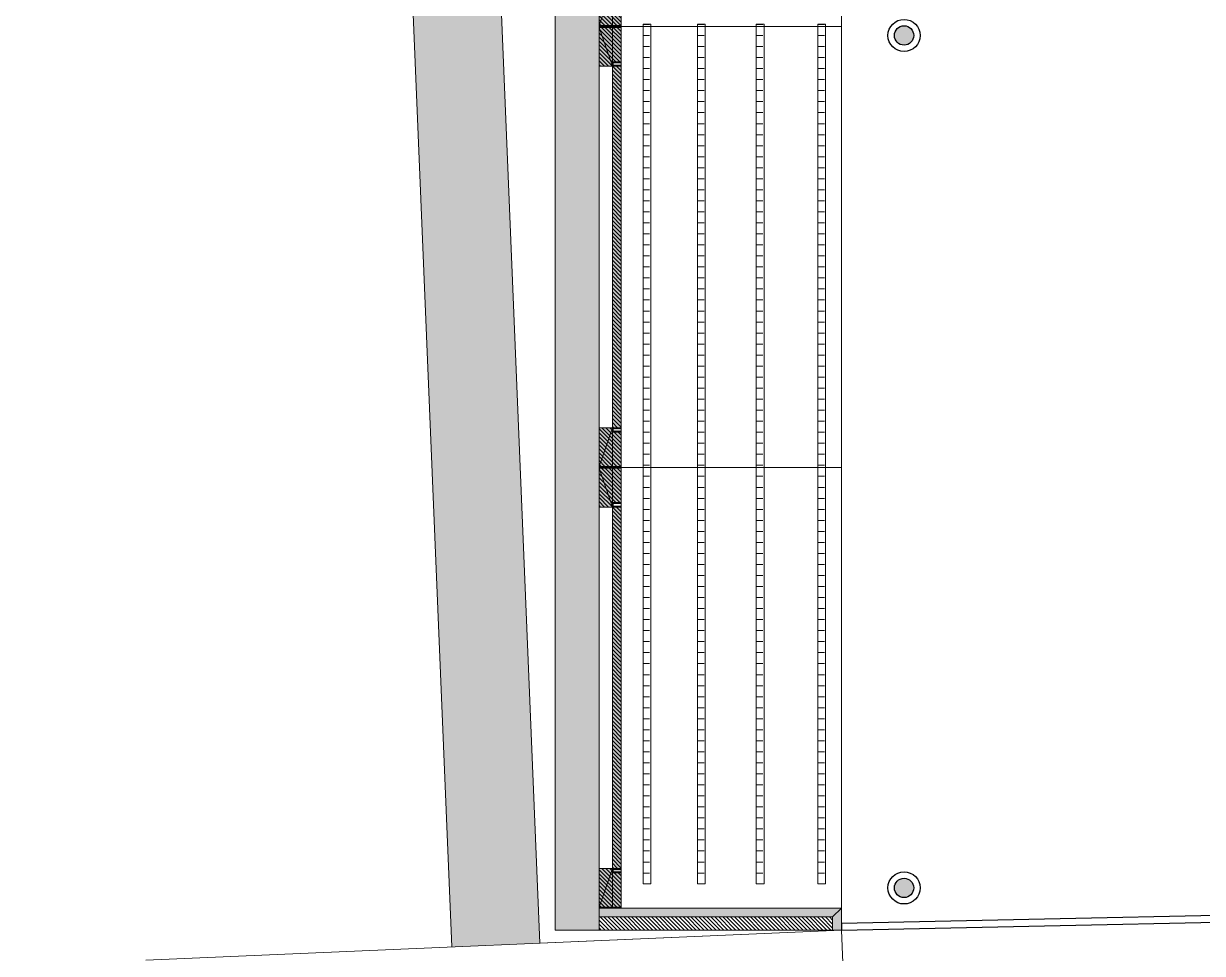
# Model space of a CAD drawing. Header units: millimetres. Extents: x 346472 to 732256, y -34068 to -15883.
# Drawn here: x 659444 to 662119, y -28269 to -26159 of the extents above; entities that cross this region are included whole.
import ezdxf

# ---------------------------------------------------------------- set-up
doc = ezdxf.new("R2010")
doc.units = ezdxf.units.MM
doc.header["$LTSCALE"] = 7
doc.linetypes.add('TRATTEGGIATA2', pattern=[9.525, 6.35, -3.175])
doc.layers.get('0').update_dxf_attribs({"lineweight": 0})
for name, color, linetype in [('1建筑平面', 7, 'Continuous'), ('mdf panels', 7, 'Continuous'), ('WALL', 7, 'Continuous'), ('walls', 7, 'Continuous'), ('消防', 5, 'Continuous')]:
    doc.layers.add(name, color=color, linetype=linetype)
for name, color, linetype, lineweight in [('black lacquared metal', 1, 'Continuous', 9), ('EA7 furniture', 7, 'Continuous', 5), ('LIGHTING LAY OUT', 1, 'Continuous', 18), ('materials', 1, 'Continuous', 40)]:
    doc.layers.add(name, color=color, linetype=linetype, lineweight=lineweight)
pattern_1 = [(135, (675484.857, -117026.602), (-4.49012806, -4.49012806), [])]
pattern_2 = [(135, (675484.857, -116026.602), (-4.49012806, -4.49012806), [])]
pattern_3 = [(135, (675484.857, -115026.602), (-4.49012806, -4.49012806), [])]
pattern_4 = [(360, (653221.422, 165313.515), (1e-14, 25), [120, -15, 30, -15])]
pattern_5 = [(360, (652824.66, 165313.515), (1e-14, 25), [120, -15, 30, -15])]
pattern_6 = [(360, (653081.85, 165313.515), (1e-14, 25), [120, -15, 30, -15])]
pattern_7 = [(360, (652948.432, 165313.515), (1e-14, 25), [120, -15, 30, -15])]

msp = doc.modelspace()

# ---------------------------------------------------------------- hatches: boundary and pattern name
at = {"lineweight": 5, "ltscale": 100}
h = msp.add_hatch(color=0, dxfattribs=at)
h.dxf.hatch_style = 1
h.paths.add_polyline_path([(660750.1, -25256.1), (660750.1, -25168.1), (660780.1, -25256.1)], flags=17)
h.paths.add_polyline_path([(660750.1, -25168.1), (660780.1, -25168.1), (660780.1, -25256.1)])
h.paths.add_polyline_path([(660780.1, -25246.1), (660780.1, -25168.1), (660800.1, -25168.1), (660800.1, -25246.1)])
h.paths.add_polyline_path([(660780.1, -26164.1), (660780.1, -25256.1), (660800.1, -25256.1), (660800.1, -26164.1)])
h.paths.add_polyline_path([(660750.1, -26164.1), (660750.1, -26076.1), (660780.1, -26076.1)], flags=17)
h.paths.add_polyline_path([(660750.1, -26164.1), (660780.1, -26076.1), (660780.1, -26164.1)])
h = msp.add_hatch(color=8, dxfattribs=at)
h.dxf.hatch_style = 1
h.paths.add_polyline_path([(660750.1, -25256.1), (660750.1, -25168.1), (660780.1, -25256.1)], flags=17)
h.paths.add_polyline_path([(660750.1, -25168.1), (660780.1, -25168.1), (660780.1, -25256.1)])
h.paths.add_polyline_path([(660780.1, -25246.1), (660780.1, -25168.1), (660800.1, -25168.1), (660800.1, -25246.1)])
h.paths.add_polyline_path([(660780.1, -26164.1), (660780.1, -25256.1), (660800.1, -25256.1), (660800.1, -26164.1)])
h.paths.add_polyline_path([(660750.1, -26164.1), (660750.1, -26076.1), (660780.1, -26076.1)], flags=17)
h.paths.add_polyline_path([(660750.1, -26164.1), (660780.1, -26076.1), (660780.1, -26164.1)])
h = msp.add_hatch(color=0, dxfattribs=at)
h.dxf.hatch_style = 1
h.paths.add_polyline_path([(660750.1, -26256.1), (660750.1, -26168.1), (660780.1, -26256.1)], flags=17)
h.paths.add_polyline_path([(660750.1, -26168.1), (660780.1, -26168.1), (660780.1, -26256.1)])
h.paths.add_polyline_path([(660780.1, -26246.1), (660780.1, -26168.1), (660800.1, -26168.1), (660800.1, -26246.1)])
h.paths.add_polyline_path([(660780.1, -27164.1), (660780.1, -26256.1), (660800.1, -26256.1), (660800.1, -27164.1)])
h.paths.add_polyline_path([(660750.1, -27164.1), (660750.1, -27076.1), (660780.1, -27076.1)], flags=17)
h.paths.add_polyline_path([(660750.1, -27164.1), (660780.1, -27076.1), (660780.1, -27164.1)])
h = msp.add_hatch(color=8, dxfattribs=at)
h.dxf.hatch_style = 1
h.paths.add_polyline_path([(660750.1, -26256.1), (660750.1, -26168.1), (660780.1, -26256.1)], flags=17)
h.paths.add_polyline_path([(660750.1, -26168.1), (660780.1, -26168.1), (660780.1, -26256.1)])
h.paths.add_polyline_path([(660780.1, -26246.1), (660780.1, -26168.1), (660800.1, -26168.1), (660800.1, -26246.1)])
h.paths.add_polyline_path([(660780.1, -27164.1), (660780.1, -26256.1), (660800.1, -26256.1), (660800.1, -27164.1)])
h.paths.add_polyline_path([(660750.1, -27164.1), (660750.1, -27076.1), (660780.1, -27076.1)], flags=17)
h.paths.add_polyline_path([(660750.1, -27164.1), (660780.1, -27076.1), (660780.1, -27164.1)])
h = msp.add_hatch(color=0, dxfattribs=at)
h.dxf.hatch_style = 1
h.paths.add_polyline_path([(660750.1, -27256.1), (660750.1, -27168.1), (660780.1, -27256.1)], flags=17)
h.paths.add_polyline_path([(660750.1, -27168.1), (660780.1, -27168.1), (660780.1, -27256.1)])
h.paths.add_polyline_path([(660780.1, -27246.1), (660780.1, -27168.1), (660800.1, -27168.1), (660800.1, -27246.1)])
h.paths.add_polyline_path([(660780.1, -28164.1), (660780.1, -27256.1), (660800.1, -27256.1), (660800.1, -28164.1)])
h.paths.add_polyline_path([(660750.1, -28164.1), (660750.1, -28076.1), (660780.1, -28076.1)], flags=17)
h.paths.add_polyline_path([(660750.1, -28164.1), (660780.1, -28076.1), (660780.1, -28164.1)])
h = msp.add_hatch(color=8, dxfattribs=at)
h.dxf.hatch_style = 1
h.paths.add_polyline_path([(660750.1, -27256.1), (660750.1, -27168.1), (660780.1, -27256.1)], flags=17)
h.paths.add_polyline_path([(660750.1, -27168.1), (660780.1, -27168.1), (660780.1, -27256.1)])
h.paths.add_polyline_path([(660780.1, -27246.1), (660780.1, -27168.1), (660800.1, -27168.1), (660800.1, -27246.1)])
h.paths.add_polyline_path([(660780.1, -28164.1), (660780.1, -27256.1), (660800.1, -27256.1), (660800.1, -28164.1)])
h.paths.add_polyline_path([(660750.1, -28164.1), (660750.1, -28076.1), (660780.1, -28076.1)], flags=17)
h.paths.add_polyline_path([(660750.1, -28164.1), (660780.1, -28076.1), (660780.1, -28164.1)])
at = {"layer": 'LIGHTING LAY OUT'}
h = msp.add_hatch(dxfattribs=at)
h.set_pattern_fill('ACAD_ISO08W100', color=1, scale=5)
h.set_pattern_definition(pattern_5)
h.paths.add_polyline_path([(660849.7, -26160.6), (660849.7, -28111.2), (660867.2, -28111.2), (660867.2, -26160.6)])
h = msp.add_hatch(dxfattribs=at)
h.set_pattern_fill('ACAD_ISO08W100', color=8, scale=5)
h.set_pattern_definition(pattern_5)
h.paths.add_polyline_path([(660849.7, -26160.6), (660849.7, -28111.2), (660867.2, -28111.2), (660867.2, -26160.6)])
h = msp.add_hatch(dxfattribs=at)
h.set_pattern_fill('ACAD_ISO08W100', color=1, scale=5)
h.set_pattern_definition(pattern_7)
h.paths.add_polyline_path([(660973.5, -26160.6), (660973.5, -28111.2), (660991, -28111.2), (660991, -26160.6)])
h = msp.add_hatch(dxfattribs=at)
h.set_pattern_fill('ACAD_ISO08W100', color=8, scale=5)
h.set_pattern_definition(pattern_7)
h.paths.add_polyline_path([(660973.5, -26160.6), (660973.5, -28111.2), (660991, -28111.2), (660991, -26160.6)])
h = msp.add_hatch(dxfattribs=at)
h.set_pattern_fill('ACAD_ISO08W100', color=1, scale=5)
h.set_pattern_definition(pattern_6)
h.paths.add_polyline_path([(661106.9, -26160.6), (661106.9, -28111.2), (661124.4, -28111.2), (661124.4, -26160.6)])
h = msp.add_hatch(dxfattribs=at)
h.set_pattern_fill('ACAD_ISO08W100', color=8, scale=5)
h.set_pattern_definition(pattern_6)
h.paths.add_polyline_path([(661106.9, -26160.6), (661106.9, -28111.2), (661124.4, -28111.2), (661124.4, -26160.6)])
h = msp.add_hatch(dxfattribs=at)
h.set_pattern_fill('ACAD_ISO08W100', color=1, scale=5)
h.set_pattern_definition(pattern_4)
h.paths.add_polyline_path([(661246.5, -26160.6), (661246.5, -28111.2), (661264, -28111.2), (661264, -26160.6)])
h = msp.add_hatch(dxfattribs=at)
h.set_pattern_fill('ACAD_ISO08W100', color=8, scale=5)
h.set_pattern_definition(pattern_4)
h.paths.add_polyline_path([(661246.5, -26160.6), (661246.5, -28111.2), (661264, -28111.2), (661264, -26160.6)])
at = {"layer": 'mdf panels', "lineweight": 5}
h = msp.add_hatch(dxfattribs=at)
h.set_pattern_fill('ANSI31', color=0, scale=2, angle=90)
h.set_pattern_definition(pattern_3)
h.paths.add_polyline_path([(660780.1, -26086.1), (660780.1, -26164.1), (660800.1, -26164.1), (660800.1, -26086.1)])
h.paths.add_polyline_path([(660750.1, -26076.1), (660750.1, -26164.1), (660780.1, -26076.1)], flags=17)
h.paths.add_polyline_path([(660750.1, -26164.1), (660780.1, -26164.1), (660780.1, -26086.1), (660780.1, -26076.1)], flags=17)
h.paths.add_polyline_path([(660750.1, -25168.1), (660750.1, -25256.1), (660780.1, -25168.1)], flags=17)
h.paths.add_polyline_path([(660750.1, -25256.1), (660780.1, -25256.1), (660780.1, -25168.1)], flags=17)
h.paths.add_polyline_path([(660800.1, -25256.1), (660780.1, -25256.1), (660780.1, -26076.1), (660800.1, -26076.1)])
h.paths.add_polyline_path([(660780.1, -25246.1), (660800.1, -25246.1), (660800.1, -25168.1), (660780.1, -25168.1)])
h = msp.add_hatch(dxfattribs=at)
h.set_pattern_fill('ANSI31', color=8, scale=2, angle=90)
h.set_pattern_definition(pattern_3)
h.paths.add_polyline_path([(660780.1, -26086.1), (660780.1, -26164.1), (660800.1, -26164.1), (660800.1, -26086.1)])
h.paths.add_polyline_path([(660750.1, -26076.1), (660750.1, -26164.1), (660780.1, -26076.1)], flags=17)
h.paths.add_polyline_path([(660750.1, -26164.1), (660780.1, -26164.1), (660780.1, -26086.1), (660780.1, -26076.1)], flags=17)
h.paths.add_polyline_path([(660750.1, -25168.1), (660750.1, -25256.1), (660780.1, -25168.1)], flags=17)
h.paths.add_polyline_path([(660750.1, -25256.1), (660780.1, -25256.1), (660780.1, -25168.1)], flags=17)
h.paths.add_polyline_path([(660800.1, -25256.1), (660780.1, -25256.1), (660780.1, -26076.1), (660800.1, -26076.1)])
h.paths.add_polyline_path([(660780.1, -25246.1), (660800.1, -25246.1), (660800.1, -25168.1), (660780.1, -25168.1)])
h = msp.add_hatch(dxfattribs=at)
h.set_pattern_fill('ANSI31', color=0, scale=2, angle=90)
h.set_pattern_definition(pattern_2)
h.paths.add_polyline_path([(660780.1, -27086.1), (660780.1, -27164.1), (660800.1, -27164.1), (660800.1, -27086.1)])
h.paths.add_polyline_path([(660750.1, -27076.1), (660750.1, -27164.1), (660780.1, -27076.1)], flags=17)
h.paths.add_polyline_path([(660750.1, -27164.1), (660780.1, -27164.1), (660780.1, -27086.1), (660780.1, -27076.1)], flags=17)
h.paths.add_polyline_path([(660750.1, -26168.1), (660750.1, -26256.1), (660780.1, -26168.1)], flags=17)
h.paths.add_polyline_path([(660750.1, -26256.1), (660780.1, -26256.1), (660780.1, -26168.1)], flags=17)
h.paths.add_polyline_path([(660800.1, -26256.1), (660780.1, -26256.1), (660780.1, -27076.1), (660800.1, -27076.1)])
h.paths.add_polyline_path([(660780.1, -26246.1), (660800.1, -26246.1), (660800.1, -26168.1), (660780.1, -26168.1)])
h = msp.add_hatch(dxfattribs=at)
h.set_pattern_fill('ANSI31', color=8, scale=2, angle=90)
h.set_pattern_definition(pattern_2)
h.paths.add_polyline_path([(660780.1, -27086.1), (660780.1, -27164.1), (660800.1, -27164.1), (660800.1, -27086.1)])
h.paths.add_polyline_path([(660750.1, -27076.1), (660750.1, -27164.1), (660780.1, -27076.1)], flags=17)
h.paths.add_polyline_path([(660750.1, -27164.1), (660780.1, -27164.1), (660780.1, -27086.1), (660780.1, -27076.1)], flags=17)
h.paths.add_polyline_path([(660750.1, -26168.1), (660750.1, -26256.1), (660780.1, -26168.1)], flags=17)
h.paths.add_polyline_path([(660750.1, -26256.1), (660780.1, -26256.1), (660780.1, -26168.1)], flags=17)
h.paths.add_polyline_path([(660800.1, -26256.1), (660780.1, -26256.1), (660780.1, -27076.1), (660800.1, -27076.1)])
h.paths.add_polyline_path([(660780.1, -26246.1), (660800.1, -26246.1), (660800.1, -26168.1), (660780.1, -26168.1)])
h = msp.add_hatch(dxfattribs=at)
h.set_pattern_fill('ANSI31', color=0, scale=2, angle=90)
h.set_pattern_definition(pattern_1)
h.paths.add_polyline_path([(660780.1, -28086.1), (660780.1, -28164.1), (660800.1, -28164.1), (660800.1, -28086.1)])
h.paths.add_polyline_path([(660750.1, -28076.1), (660750.1, -28164.1), (660780.1, -28076.1)], flags=17)
h.paths.add_polyline_path([(660750.1, -28164.1), (660780.1, -28164.1), (660780.1, -28086.1), (660780.1, -28076.1)], flags=17)
h.paths.add_polyline_path([(660750.1, -27168.1), (660750.1, -27256.1), (660780.1, -27168.1)], flags=17)
h.paths.add_polyline_path([(660750.1, -27256.1), (660780.1, -27256.1), (660780.1, -27168.1)], flags=17)
h.paths.add_polyline_path([(660800.1, -27256.1), (660780.1, -27256.1), (660780.1, -28076.1), (660800.1, -28076.1)])
h.paths.add_polyline_path([(660780.1, -27246.1), (660800.1, -27246.1), (660800.1, -27168.1), (660780.1, -27168.1)])
h = msp.add_hatch(dxfattribs=at)
h.set_pattern_fill('ANSI31', color=8, scale=2, angle=90)
h.set_pattern_definition(pattern_1)
h.paths.add_polyline_path([(660780.1, -28086.1), (660780.1, -28164.1), (660800.1, -28164.1), (660800.1, -28086.1)])
h.paths.add_polyline_path([(660750.1, -28076.1), (660750.1, -28164.1), (660780.1, -28076.1)], flags=17)
h.paths.add_polyline_path([(660750.1, -28164.1), (660780.1, -28164.1), (660780.1, -28086.1), (660780.1, -28076.1)], flags=17)
h.paths.add_polyline_path([(660750.1, -27168.1), (660750.1, -27256.1), (660780.1, -27168.1)], flags=17)
h.paths.add_polyline_path([(660750.1, -27256.1), (660780.1, -27256.1), (660780.1, -27168.1)], flags=17)
h.paths.add_polyline_path([(660800.1, -27256.1), (660780.1, -27256.1), (660780.1, -28076.1), (660800.1, -28076.1)])
h.paths.add_polyline_path([(660780.1, -27246.1), (660800.1, -27246.1), (660800.1, -27168.1), (660780.1, -27168.1)])
at = {"layer": 'WALL', "lineweight": 5}
h = msp.add_hatch(color=0, dxfattribs=at)
h.dxf.hatch_style = 1
h.paths.add_polyline_path([(661280.1, -28186.1), (661300.1, -28166.1), (660750.1, -28166.1), (660750.1, -28186.1)])
h = msp.add_hatch(color=8, dxfattribs=at)
h.dxf.hatch_style = 1
h.paths.add_polyline_path([(661280.1, -28186.1), (661300.1, -28166.1), (660750.1, -28166.1), (660750.1, -28186.1)])
h = msp.add_hatch(color=0, dxfattribs=at)
h.dxf.hatch_style = 1
h.paths.add_polyline_path([(661300.1, -28216.1), (661300.1, -28166.1), (661280.1, -28186.1), (661280.1, -28216.1)])
h = msp.add_hatch(color=8, dxfattribs=at)
h.dxf.hatch_style = 1
h.paths.add_polyline_path([(661300.1, -28216.1), (661300.1, -28166.1), (661280.1, -28186.1), (661280.1, -28216.1)])
at = {"layer": 'walls', "lineweight": 5}
h = msp.add_hatch(color=0, dxfattribs=at)
h.dxf.hatch_style = 1
h.paths.add_polyline_path([(659721.3, -18888.6), (659443.8, -18990.8), (660125.2, -21259.8), (660416, -28254), (660615.8, -28245.5), (660325, -21251.5), (665452.4, -22506.4), (665452.4, -22300.5), (660372.6, -21057.2)])
h.paths.add_polyline_path([(665452.4, -22300.5), (665452.4, -22506.4), (672345.2, -24193.4), (672208.2, -24753.3), (672189.5, -24829.7), (672286.6, -24853.4), (672383.8, -24877.2), (672587, -24046.7)])
h.paths.add_polyline_path([(672140.1, -25872.8), (672177, -25722.3), (671982.7, -25674.7), (671898.3, -26019.5), (674287.8, -26604.4), (673756.4, -28775.6), (673963.9, -28775.6), (674533.9, -26463.9)])
h.paths.add_polyline_path([(673963.9, -28775.6), (673756.4, -28775.6), (673715.9, -28941), (673911, -28990.1)])
h.paths.add_polyline_path([(673716.6, -28941.2), (673694.3, -29029.3), (673670.8, -29125.5), (673669.7, -29129.8), (675073.2, -29478.4), (675123.7, -29295.2)])
h = msp.add_hatch(color=8, dxfattribs=at)
h.dxf.hatch_style = 1
h.paths.add_polyline_path([(659721.3, -18888.6), (659443.8, -18990.8), (660125.2, -21259.8), (660416, -28254), (660615.8, -28245.5), (660325, -21251.5), (665452.4, -22506.4), (665452.4, -22300.5), (660372.6, -21057.2)])
h.paths.add_polyline_path([(665452.4, -22300.5), (665452.4, -22506.4), (672345.2, -24193.4), (672208.2, -24753.3), (672189.5, -24829.7), (672286.6, -24853.4), (672383.8, -24877.2), (672587, -24046.7)])
h.paths.add_polyline_path([(672140.1, -25872.8), (672177, -25722.3), (671982.7, -25674.7), (671898.3, -26019.5), (674287.8, -26604.4), (673756.4, -28775.6), (673963.9, -28775.6), (674533.9, -26463.9)])
h.paths.add_polyline_path([(673963.9, -28775.6), (673756.4, -28775.6), (673715.9, -28941), (673911, -28990.1)])
h.paths.add_polyline_path([(673716.6, -28941.2), (673694.3, -29029.3), (673670.8, -29125.5), (673669.7, -29129.8), (675073.2, -29478.4), (675123.7, -29295.2)])
h = msp.add_hatch(color=0, dxfattribs=at)
h.dxf.hatch_style = 1
h.paths.add_polyline_path([(660750.1, -24166.6), (660650.1, -24166.6), (660650.1, -28216.1), (660750.1, -28216.1)])
h = msp.add_hatch(color=8, dxfattribs=at)
h.dxf.hatch_style = 1
h.paths.add_polyline_path([(660750.1, -24166.6), (660650.1, -24166.6), (660650.1, -28216.1), (660750.1, -28216.1)])
at = {"layer": '消防', "ltscale": 2}
for points in [[(661464.1, -26186.3, 1), (661420.4, -26186.3, 1)], [(661464.1, -28120.2, 1), (661420.4, -28120.2, 1)]]:
    msp.add_hatch(color=5, dxfattribs=at).paths.add_polyline_path(points)

# ---------------------------------------------------------------- linework, layer by layer
at = {"color": 0, "linetype": 'Continuous', "lineweight": 5}
for p, q in [((660750.1, -28166.1, 0.2), (661300.1, -28166.1, 0.2)), ((660750.1, -28216.1, 0.2), (660750.1, -28166.1, 0.2)), ((661300.1, -28166.1, 0.2), (661300.1, -28216.1, 0.2)), ((661300.1, -28216.1, 0.2), (660750.1, -28216.1, 0.2))]:
    msp.add_line(p, q, dxfattribs=at)
at = {"color": 8, "linetype": 'Continuous', "lineweight": 5}
for p, q in [((660750.1, -28166.1, 0.2), (661300.1, -28166.1, 0.2)), ((660750.1, -28216.1, 0.2), (660750.1, -28166.1, 0.2)), ((661300.1, -28166.1, 0.2), (661300.1, -28216.1, 0.2)), ((661300.1, -28216.1, 0.2), (660750.1, -28216.1, 0.2))]:
    msp.add_line(p, q, dxfattribs=at)
at = {"layer": '1建筑平面', "color": 0, "lineweight": 5, "extrusion": (0.001481, 7.72385e-05, 0.999999)}
for p, q in [((659721.6, -28283.8, 2.6), (661300.1, -28216.1, 0.2)), ((661300.1, -28216.1, 0.2), (661328.4, -28875.5, 0.2))]:
    msp.add_line(p, q, dxfattribs=at)
at = {"layer": '1建筑平面', "color": 8, "lineweight": 5, "extrusion": (0.001481, 7.72385e-05, 0.999999)}
for p, q in [((659721.6, -28283.8, 2.6), (661300.1, -28216.1, 0.2)), ((661300.1, -28216.1, 0.2), (661328.4, -28875.5, 0.2))]:
    msp.add_line(p, q, dxfattribs=at)
at = {"layer": '1建筑平面', "color": 8, "elevation": 0.2}
msp.add_lwpolyline([(661300.1, -28200.9), (661300.1, -28215.9), (662647.5, -28187), (662647.5, -28172)], close=True, dxfattribs=at)
at = {"layer": 'black lacquared metal', "color": 0, "lineweight": 5, "elevation": 0.2}
for points in [[(660750.1, -26166.1), (660750.1, -25166.1), (661300.1, -25166.1), (661300.1, -26166.1)], [(660750.1, -26166.1), (660750.1, -26164.1), (660800.1, -26164.1), (660800.1, -26166.1)], [(660750.1, -27166.1), (660750.1, -26166.1), (661300.1, -26166.1), (661300.1, -27166.1)], [(660750.1, -26166.1), (660750.1, -26168.1), (660800.1, -26168.1), (660800.1, -26166.1)], [(660750.1, -27166.1), (660750.1, -27164.1), (660800.1, -27164.1), (660800.1, -27166.1)], [(660750.1, -28166.1), (660750.1, -27166.1), (661300.1, -27166.1), (661300.1, -28166.1)], [(660750.1, -27166.1), (660750.1, -27168.1), (660800.1, -27168.1), (660800.1, -27166.1)], [(660750.1, -28166.1), (660750.1, -28164.1), (660800.1, -28164.1), (660800.1, -28166.1)]]:
    msp.add_lwpolyline(points, close=True, dxfattribs=at)
at = {"layer": 'black lacquared metal', "color": 0, "linetype": 'TRATTEGGIATA2', "lineweight": 5, "elevation": 0.2}
for points in [[(660750.1, -26166.1), (660750.1, -25166.1), (660800.1, -25166.1), (660800.1, -26166.1)], [(660750.1, -26166.1), (660750.1, -25166.1), (660800.1, -25166.1), (660800.1, -26166.1)], [(660750.1, -27166.1), (660750.1, -26166.1), (660800.1, -26166.1), (660800.1, -27166.1)], [(660750.1, -27166.1), (660750.1, -26166.1), (660800.1, -26166.1), (660800.1, -27166.1)], [(660750.1, -28166.1), (660750.1, -27166.1), (660800.1, -27166.1), (660800.1, -28166.1)], [(660750.1, -28166.1), (660750.1, -27166.1), (660800.1, -27166.1), (660800.1, -28166.1)]]:
    msp.add_lwpolyline(points, close=True, dxfattribs=at)
at = {"layer": 'black lacquared metal', "color": 8, "lineweight": 5, "elevation": 0.2}
for points in [[(660750.1, -26166.1), (660750.1, -25166.1), (661300.1, -25166.1), (661300.1, -26166.1)], [(660750.1, -26166.1), (660750.1, -26164.1), (660800.1, -26164.1), (660800.1, -26166.1)], [(660750.1, -27166.1), (660750.1, -26166.1), (661300.1, -26166.1), (661300.1, -27166.1)], [(660750.1, -26166.1), (660750.1, -26168.1), (660800.1, -26168.1), (660800.1, -26166.1)], [(660750.1, -27166.1), (660750.1, -27164.1), (660800.1, -27164.1), (660800.1, -27166.1)], [(660750.1, -28166.1), (660750.1, -27166.1), (661300.1, -27166.1), (661300.1, -28166.1)], [(660750.1, -27166.1), (660750.1, -27168.1), (660800.1, -27168.1), (660800.1, -27166.1)], [(660750.1, -28166.1), (660750.1, -28164.1), (660800.1, -28164.1), (660800.1, -28166.1)]]:
    msp.add_lwpolyline(points, close=True, dxfattribs=at)
at = {"layer": 'black lacquared metal', "color": 8, "linetype": 'TRATTEGGIATA2', "lineweight": 5, "elevation": 0.2}
for points in [[(660750.1, -26166.1), (660750.1, -25166.1), (660800.1, -25166.1), (660800.1, -26166.1)], [(660750.1, -26166.1), (660750.1, -25166.1), (660800.1, -25166.1), (660800.1, -26166.1)], [(660750.1, -27166.1), (660750.1, -26166.1), (660800.1, -26166.1), (660800.1, -27166.1)], [(660750.1, -27166.1), (660750.1, -26166.1), (660800.1, -26166.1), (660800.1, -27166.1)], [(660750.1, -28166.1), (660750.1, -27166.1), (660800.1, -27166.1), (660800.1, -28166.1)], [(660750.1, -28166.1), (660750.1, -27166.1), (660800.1, -27166.1), (660800.1, -28166.1)]]:
    msp.add_lwpolyline(points, close=True, dxfattribs=at)
at = {"layer": 'EA7 furniture', "color": 0, "lineweight": 5}
for p, q in [((661300.1, -28166.1, 0.2), (660750.1, -28166.1, 0.2)), ((660750.1, -28166.1, 0.2), (660750.1, -28216.1, 0.2)), ((661300.1, -28166.1, 0.2), (660750.1, -28166.1, 0.2)), ((660750.1, -28166.1, 0.2), (660750.1, -28216.1, 0.2)), ((661300.1, -28166.1, 0.2), (660750.1, -28166.1, 0.2)), ((660750.1, -28166.1, 0.2), (660750.1, -28216.1, 0.2)), ((661300.1, -28216.1, 0.2), (661300.1, -28166.1, 0.2)), ((661300.1, -28216.1, 0.2), (661300.1, -28166.1, 0.2)), ((661300.1, -28216.1, 0.2), (661300.1, -28166.1, 0.2)), ((660750.1, -28216.1, 0.2), (661300.1, -28216.1, 0.2)), ((660750.1, -28216.1, 0.2), (661300.1, -28216.1, 0.2))]:
    msp.add_line(p, q, dxfattribs=at)
at = {"layer": 'EA7 furniture', "color": 8, "lineweight": 5}
for p, q in [((661300.1, -28166.1, 0.2), (660750.1, -28166.1, 0.2)), ((660750.1, -28166.1, 0.2), (660750.1, -28216.1, 0.2)), ((661300.1, -28166.1, 0.2), (660750.1, -28166.1, 0.2)), ((660750.1, -28166.1, 0.2), (660750.1, -28216.1, 0.2)), ((661300.1, -28166.1, 0.2), (660750.1, -28166.1, 0.2)), ((660750.1, -28166.1, 0.2), (660750.1, -28216.1, 0.2)), ((661300.1, -28216.1, 0.2), (661300.1, -28166.1, 0.2)), ((661300.1, -28216.1, 0.2), (661300.1, -28166.1, 0.2)), ((661300.1, -28216.1, 0.2), (661300.1, -28166.1, 0.2)), ((660750.1, -28216.1, 0.2), (661300.1, -28216.1, 0.2)), ((660750.1, -28216.1, 0.2), (661300.1, -28216.1, 0.2))]:
    msp.add_line(p, q, dxfattribs=at)
at = {"layer": 'EA7 furniture', "color": 0, "linetype": 'Continuous', "lineweight": 5}
for p, q in [((660773.1, -28216.1, 0.2), (660750.1, -28193.1, 0.2)), ((660782.1, -28216.1, 0.2), (660752.1, -28186.1, 0.2)), ((660791.1, -28216.1, 0.2), (660761.1, -28186.1, 0.2)), ((660800.1, -28216.1, 0.2), (660770.1, -28186.1, 0.2)), ((660809, -28216.1, 0.2), (660779, -28186.1, 0.2)), ((660818, -28216.1, 0.2), (660788, -28186.1, 0.2)), ((660827, -28216.1, 0.2), (660797, -28186.1, 0.2)), ((660836, -28216.1, 0.2), (660806, -28186.1, 0.2)), ((660845, -28216.1, 0.2), (660815, -28186.1, 0.2)), ((660853.9, -28216.1, 0.2), (660823.9, -28186.1, 0.2)), ((660862.9, -28216.1, 0.2), (660832.9, -28186.1, 0.2)), ((660871.9, -28216.1, 0.2), (660841.9, -28186.1, 0.2)), ((660880.9, -28216.1, 0.2), (660850.9, -28186.1, 0.2)), ((660889.9, -28216.1, 0.2), (660859.9, -28186.1, 0.2)), ((660898.8, -28216.1, 0.2), (660868.8, -28186.1, 0.2)), ((660907.8, -28216.1, 0.2), (660877.8, -28186.1, 0.2)), ((660916.8, -28216.1, 0.2), (660886.8, -28186.1, 0.2)), ((660925.8, -28216.1, 0.2), (660895.8, -28186.1, 0.2)), ((660934.8, -28216.1, 0.2), (660904.8, -28186.1, 0.2)), ((660943.7, -28216.1, 0.2), (660913.7, -28186.1, 0.2)), ((660952.7, -28216.1, 0.2), (660922.7, -28186.1, 0.2)), ((660961.7, -28216.1, 0.2), (660931.7, -28186.1, 0.2)), ((660970.7, -28216.1, 0.2), (660940.7, -28186.1, 0.2)), ((660979.7, -28216.1, 0.2), (660949.7, -28186.1, 0.2)), ((660988.6, -28216.1, 0.2), (660958.6, -28186.1, 0.2)), ((660997.6, -28216.1, 0.2), (660967.6, -28186.1, 0.2)), ((661006.6, -28216.1, 0.2), (660976.6, -28186.1, 0.2)), ((661015.6, -28216.1, 0.2), (660985.6, -28186.1, 0.2)), ((661024.6, -28216.1, 0.2), (660994.6, -28186.1, 0.2)), ((661033.5, -28216.1, 0.2), (661003.5, -28186.1, 0.2)), ((661042.5, -28216.1, 0.2), (661012.5, -28186.1, 0.2)), ((661051.5, -28216.1, 0.2), (661021.5, -28186.1, 0.2)), ((661060.5, -28216.1, 0.2), (661030.5, -28186.1, 0.2)), ((661069.5, -28216.1, 0.2), (661039.5, -28186.1, 0.2)), ((661078.4, -28216.1, 0.2), (661048.4, -28186.1, 0.2)), ((661087.4, -28216.1, 0.2), (661057.4, -28186.1, 0.2)), ((661096.4, -28216.1, 0.2), (661066.4, -28186.1, 0.2)), ((661105.4, -28216.1, 0.2), (661075.4, -28186.1, 0.2)), ((661114.4, -28216.1, 0.2), (661084.4, -28186.1, 0.2)), ((661123.3, -28216.1, 0.2), (661093.3, -28186.1, 0.2)), ((661132.3, -28216.1, 0.2), (661102.3, -28186.1, 0.2)), ((661141.3, -28216.1, 0.2), (661111.3, -28186.1, 0.2)), ((661150.3, -28216.1, 0.2), (661120.3, -28186.1, 0.2)), ((661159.3, -28216.1, 0.2), (661129.3, -28186.1, 0.2)), ((661168.2, -28216.1, 0.2), (661138.2, -28186.1, 0.2)), ((661177.2, -28216.1, 0.2), (661147.2, -28186.1, 0.2)), ((661186.2, -28216.1, 0.2), (661156.2, -28186.1, 0.2)), ((661195.2, -28216.1, 0.2), (661165.2, -28186.1, 0.2)), ((661204.2, -28216.1, 0.2), (661174.2, -28186.1, 0.2)), ((661213.1, -28216.1, 0.2), (661183.1, -28186.1, 0.2)), ((661222.1, -28216.1, 0.2), (661192.1, -28186.1, 0.2)), ((661231.1, -28216.1, 0.2), (661201.1, -28186.1, 0.2)), ((661240.1, -28216.1, 0.2), (661210.1, -28186.1, 0.2)), ((661249.1, -28216.1, 0.2), (661219.1, -28186.1, 0.2)), ((661258, -28216.1, 0.2), (661228, -28186.1, 0.2)), ((661267, -28216.1, 0.2), (661237, -28186.1, 0.2)), ((661276, -28216.1, 0.2), (661246, -28186.1, 0.2)), ((661280.1, -28211.2, 0.2), (661255, -28186.1, 0.2)), ((661280.1, -28202.3, 0.2), (661264, -28186.1, 0.2)), ((661280.1, -28193.3, 0.2), (661272.9, -28186.1, 0.2)), ((660764.1, -28216.1, 0.2), (660750.1, -28202.1, 0.2)), ((660755.1, -28216.1, 0.2), (660750.1, -28211.1, 0.2))]:
    msp.add_line(p, q, dxfattribs=at)
at = {"layer": 'EA7 furniture', "color": 8, "linetype": 'Continuous', "lineweight": 5}
for p, q in [((660773.1, -28216.1, 0.2), (660750.1, -28193.1, 0.2)), ((660782.1, -28216.1, 0.2), (660752.1, -28186.1, 0.2)), ((660791.1, -28216.1, 0.2), (660761.1, -28186.1, 0.2)), ((660800.1, -28216.1, 0.2), (660770.1, -28186.1, 0.2)), ((660809, -28216.1, 0.2), (660779, -28186.1, 0.2)), ((660818, -28216.1, 0.2), (660788, -28186.1, 0.2)), ((660827, -28216.1, 0.2), (660797, -28186.1, 0.2)), ((660836, -28216.1, 0.2), (660806, -28186.1, 0.2)), ((660845, -28216.1, 0.2), (660815, -28186.1, 0.2)), ((660853.9, -28216.1, 0.2), (660823.9, -28186.1, 0.2)), ((660862.9, -28216.1, 0.2), (660832.9, -28186.1, 0.2)), ((660871.9, -28216.1, 0.2), (660841.9, -28186.1, 0.2)), ((660880.9, -28216.1, 0.2), (660850.9, -28186.1, 0.2)), ((660889.9, -28216.1, 0.2), (660859.9, -28186.1, 0.2)), ((660898.8, -28216.1, 0.2), (660868.8, -28186.1, 0.2)), ((660907.8, -28216.1, 0.2), (660877.8, -28186.1, 0.2)), ((660916.8, -28216.1, 0.2), (660886.8, -28186.1, 0.2)), ((660925.8, -28216.1, 0.2), (660895.8, -28186.1, 0.2)), ((660934.8, -28216.1, 0.2), (660904.8, -28186.1, 0.2)), ((660943.7, -28216.1, 0.2), (660913.7, -28186.1, 0.2)), ((660952.7, -28216.1, 0.2), (660922.7, -28186.1, 0.2)), ((660961.7, -28216.1, 0.2), (660931.7, -28186.1, 0.2)), ((660970.7, -28216.1, 0.2), (660940.7, -28186.1, 0.2)), ((660979.7, -28216.1, 0.2), (660949.7, -28186.1, 0.2)), ((660988.6, -28216.1, 0.2), (660958.6, -28186.1, 0.2)), ((660997.6, -28216.1, 0.2), (660967.6, -28186.1, 0.2)), ((661006.6, -28216.1, 0.2), (660976.6, -28186.1, 0.2)), ((661015.6, -28216.1, 0.2), (660985.6, -28186.1, 0.2)), ((661024.6, -28216.1, 0.2), (660994.6, -28186.1, 0.2)), ((661033.5, -28216.1, 0.2), (661003.5, -28186.1, 0.2)), ((661042.5, -28216.1, 0.2), (661012.5, -28186.1, 0.2)), ((661051.5, -28216.1, 0.2), (661021.5, -28186.1, 0.2)), ((661060.5, -28216.1, 0.2), (661030.5, -28186.1, 0.2)), ((661069.5, -28216.1, 0.2), (661039.5, -28186.1, 0.2)), ((661078.4, -28216.1, 0.2), (661048.4, -28186.1, 0.2)), ((661087.4, -28216.1, 0.2), (661057.4, -28186.1, 0.2)), ((661096.4, -28216.1, 0.2), (661066.4, -28186.1, 0.2)), ((661105.4, -28216.1, 0.2), (661075.4, -28186.1, 0.2)), ((661114.4, -28216.1, 0.2), (661084.4, -28186.1, 0.2)), ((661123.3, -28216.1, 0.2), (661093.3, -28186.1, 0.2)), ((661132.3, -28216.1, 0.2), (661102.3, -28186.1, 0.2)), ((661141.3, -28216.1, 0.2), (661111.3, -28186.1, 0.2)), ((661150.3, -28216.1, 0.2), (661120.3, -28186.1, 0.2)), ((661159.3, -28216.1, 0.2), (661129.3, -28186.1, 0.2)), ((661168.2, -28216.1, 0.2), (661138.2, -28186.1, 0.2)), ((661177.2, -28216.1, 0.2), (661147.2, -28186.1, 0.2)), ((661186.2, -28216.1, 0.2), (661156.2, -28186.1, 0.2)), ((661195.2, -28216.1, 0.2), (661165.2, -28186.1, 0.2)), ((661204.2, -28216.1, 0.2), (661174.2, -28186.1, 0.2)), ((661213.1, -28216.1, 0.2), (661183.1, -28186.1, 0.2)), ((661222.1, -28216.1, 0.2), (661192.1, -28186.1, 0.2)), ((661231.1, -28216.1, 0.2), (661201.1, -28186.1, 0.2)), ((661240.1, -28216.1, 0.2), (661210.1, -28186.1, 0.2)), ((661249.1, -28216.1, 0.2), (661219.1, -28186.1, 0.2)), ((661258, -28216.1, 0.2), (661228, -28186.1, 0.2)), ((661267, -28216.1, 0.2), (661237, -28186.1, 0.2)), ((661276, -28216.1, 0.2), (661246, -28186.1, 0.2)), ((661280.1, -28211.2, 0.2), (661255, -28186.1, 0.2)), ((661280.1, -28202.3, 0.2), (661264, -28186.1, 0.2)), ((661280.1, -28193.3, 0.2), (661272.9, -28186.1, 0.2)), ((660764.1, -28216.1, 0.2), (660750.1, -28202.1, 0.2)), ((660755.1, -28216.1, 0.2), (660750.1, -28211.1, 0.2))]:
    msp.add_line(p, q, dxfattribs=at)
at = {"layer": 'LIGHTING LAY OUT', "elevation": 0.2}
for points in [[(660849.7, -26160.6), (660849.7, -28111.2), (660867.2, -28111.2), (660867.2, -26160.6)], [(660973.5, -26160.6), (660973.5, -28111.2), (660991, -28111.2), (660991, -26160.6)], [(661106.9, -26160.6), (661106.9, -28111.2), (661124.4, -28111.2), (661124.4, -26160.6)], [(661246.5, -26160.6), (661246.5, -28111.2), (661264, -28111.2), (661264, -26160.6)]]:
    msp.add_lwpolyline(points, close=True, dxfattribs=at)
at = {"layer": 'LIGHTING LAY OUT', "color": 8, "elevation": 0.2}
for points in [[(660849.7, -26160.6), (660849.7, -28111.2), (660867.2, -28111.2), (660867.2, -26160.6)], [(660973.5, -26160.6), (660973.5, -28111.2), (660991, -28111.2), (660991, -26160.6)], [(661106.9, -26160.6), (661106.9, -28111.2), (661124.4, -28111.2), (661124.4, -26160.6)], [(661246.5, -26160.6), (661246.5, -28111.2), (661264, -28111.2), (661264, -26160.6)]]:
    msp.add_lwpolyline(points, close=True, dxfattribs=at)
at = {"layer": 'materials', "color": 0, "lineweight": 5}
msp.add_line((661300.1, -28216.1, 0.2), (661300.1, -28166.1, 0.2), dxfattribs=at)
at = {"layer": 'materials', "color": 8, "lineweight": 5}
msp.add_line((661300.1, -28216.1, 0.2), (661300.1, -28166.1, 0.2), dxfattribs=at)
at = {"layer": 'mdf panels', "color": 0, "lineweight": 5}
for p, q in [((660750.1, -26164.1, 0.2), (660780.1, -26076.1, 0.2)), ((660750.1, -26164.1, 0.2), (660800.1, -26164.1, 0.2)), ((660750.1, -26166.1, 0.2), (660800.1, -26166.1, 0.2)), ((660750.1, -26166.1, 0.2), (660800.1, -26166.1, 0.2)), ((660750.1, -26166.1, 0.2), (660800.1, -26166.1, 0.2)), ((660750.1, -26166.1, 0.2), (660800.1, -26166.1, 0.2)), ((660750.1, -26168.1, 0.2), (660800.1, -26168.1, 0.2)), ((660750.1, -26168.1, 0.2), (660780.1, -26256.1, 0.2)), ((660750.1, -27164.1, 0.2), (660780.1, -27076.1, 0.2)), ((660750.1, -27164.1, 0.2), (660800.1, -27164.1, 0.2)), ((660750.1, -27166.1, 0.2), (660800.1, -27166.1, 0.2)), ((660750.1, -27166.1, 0.2), (660800.1, -27166.1, 0.2)), ((660750.1, -27166.1, 0.2), (660800.1, -27166.1, 0.2)), ((660750.1, -27166.1, 0.2), (660800.1, -27166.1, 0.2)), ((660750.1, -27168.1, 0.2), (660800.1, -27168.1, 0.2)), ((660750.1, -27168.1, 0.2), (660780.1, -27256.1, 0.2)), ((660750.1, -28164.1, 0.2), (660780.1, -28076.1, 0.2)), ((660750.1, -28164.1, 0.2), (660800.1, -28164.1, 0.2)), ((660750.1, -28166.1, 0.2), (660800.1, -28166.1, 0.2)), ((660750.1, -28166.1, 0.2), (660800.1, -28166.1, 0.2))]:
    msp.add_line(p, q, dxfattribs=at)
at = {"layer": 'mdf panels', "color": 8, "lineweight": 5}
for p, q in [((660750.1, -26164.1, 0.2), (660780.1, -26076.1, 0.2)), ((660750.1, -26164.1, 0.2), (660800.1, -26164.1, 0.2)), ((660750.1, -26166.1, 0.2), (660800.1, -26166.1, 0.2)), ((660750.1, -26166.1, 0.2), (660800.1, -26166.1, 0.2)), ((660750.1, -26166.1, 0.2), (660800.1, -26166.1, 0.2)), ((660750.1, -26166.1, 0.2), (660800.1, -26166.1, 0.2)), ((660750.1, -26168.1, 0.2), (660800.1, -26168.1, 0.2)), ((660750.1, -26168.1, 0.2), (660780.1, -26256.1, 0.2)), ((660750.1, -27164.1, 0.2), (660780.1, -27076.1, 0.2)), ((660750.1, -27164.1, 0.2), (660800.1, -27164.1, 0.2)), ((660750.1, -27166.1, 0.2), (660800.1, -27166.1, 0.2)), ((660750.1, -27166.1, 0.2), (660800.1, -27166.1, 0.2)), ((660750.1, -27166.1, 0.2), (660800.1, -27166.1, 0.2)), ((660750.1, -27166.1, 0.2), (660800.1, -27166.1, 0.2)), ((660750.1, -27168.1, 0.2), (660800.1, -27168.1, 0.2)), ((660750.1, -27168.1, 0.2), (660780.1, -27256.1, 0.2)), ((660750.1, -28164.1, 0.2), (660780.1, -28076.1, 0.2)), ((660750.1, -28164.1, 0.2), (660800.1, -28164.1, 0.2)), ((660750.1, -28166.1, 0.2), (660800.1, -28166.1, 0.2)), ((660750.1, -28166.1, 0.2), (660800.1, -28166.1, 0.2))]:
    msp.add_line(p, q, dxfattribs=at)
at = {"layer": 'mdf panels', "color": 0, "lineweight": 5, "elevation": 0.2}
for points in [[(660750.1, -26166.1), (660750.1, -25166.1), (660800.1, -25166.1), (660800.1, -26166.1)], [(660800.1, -26164.1), (660800.1, -25168.1), (660780.1, -25168.1), (660780.1, -26164.1)], [(660750.1, -26164.1), (660750.1, -26076.1), (660780.1, -26076.1), (660780.1, -26164.1)], [(660750.1, -27166.1), (660750.1, -26166.1), (660800.1, -26166.1), (660800.1, -27166.1)], [(660750.1, -26168.1), (660750.1, -26256.1), (660780.1, -26256.1), (660780.1, -26168.1)], [(660800.1, -27164.1), (660800.1, -26168.1), (660780.1, -26168.1), (660780.1, -27164.1)], [(660800.1, -26246.1), (660800.1, -26256.1), (660780.1, -26256.1), (660780.1, -26246.1)], [(660750.1, -27164.1), (660750.1, -27076.1), (660780.1, -27076.1), (660780.1, -27164.1)], [(660800.1, -27086.1), (660800.1, -27076.1), (660780.1, -27076.1), (660780.1, -27086.1)], [(660750.1, -28166.1), (660750.1, -27166.1), (660800.1, -27166.1), (660800.1, -28166.1)], [(660750.1, -27168.1), (660750.1, -27256.1), (660780.1, -27256.1), (660780.1, -27168.1)], [(660800.1, -28164.1), (660800.1, -27168.1), (660780.1, -27168.1), (660780.1, -28164.1)], [(660800.1, -27246.1), (660800.1, -27256.1), (660780.1, -27256.1), (660780.1, -27246.1)], [(660750.1, -28164.1), (660750.1, -28076.1), (660780.1, -28076.1), (660780.1, -28164.1)], [(660800.1, -28086.1), (660800.1, -28076.1), (660780.1, -28076.1), (660780.1, -28086.1)]]:
    msp.add_lwpolyline(points, close=True, dxfattribs=at)
at = {"layer": 'mdf panels', "color": 8, "lineweight": 5, "elevation": 0.2}
for points in [[(660750.1, -26166.1), (660750.1, -25166.1), (660800.1, -25166.1), (660800.1, -26166.1)], [(660800.1, -26164.1), (660800.1, -25168.1), (660780.1, -25168.1), (660780.1, -26164.1)], [(660750.1, -26164.1), (660750.1, -26076.1), (660780.1, -26076.1), (660780.1, -26164.1)], [(660750.1, -27166.1), (660750.1, -26166.1), (660800.1, -26166.1), (660800.1, -27166.1)], [(660750.1, -26168.1), (660750.1, -26256.1), (660780.1, -26256.1), (660780.1, -26168.1)], [(660800.1, -27164.1), (660800.1, -26168.1), (660780.1, -26168.1), (660780.1, -27164.1)], [(660800.1, -26246.1), (660800.1, -26256.1), (660780.1, -26256.1), (660780.1, -26246.1)], [(660750.1, -27164.1), (660750.1, -27076.1), (660780.1, -27076.1), (660780.1, -27164.1)], [(660800.1, -27086.1), (660800.1, -27076.1), (660780.1, -27076.1), (660780.1, -27086.1)], [(660750.1, -28166.1), (660750.1, -27166.1), (660800.1, -27166.1), (660800.1, -28166.1)], [(660750.1, -27168.1), (660750.1, -27256.1), (660780.1, -27256.1), (660780.1, -27168.1)], [(660800.1, -28164.1), (660800.1, -27168.1), (660780.1, -27168.1), (660780.1, -28164.1)], [(660800.1, -27246.1), (660800.1, -27256.1), (660780.1, -27256.1), (660780.1, -27246.1)], [(660750.1, -28164.1), (660750.1, -28076.1), (660780.1, -28076.1), (660780.1, -28164.1)], [(660800.1, -28086.1), (660800.1, -28076.1), (660780.1, -28076.1), (660780.1, -28086.1)]]:
    msp.add_lwpolyline(points, close=True, dxfattribs=at)
at = {"layer": 'mdf panels', "color": 0, "lineweight": 5, "elevation": 0.2}
for points in [[(660800.1, -26246.1), (660780.1, -26246.1), (660780.1, -26256.1), (660800.1, -26256.1)], [(660780.1, -26246.1), (660780.1, -26256.1), (660800.1, -26256.1), (660800.1, -26254.1), (660782.1, -26254.1), (660782.1, -26248.1), (660800.1, -26248.1), (660800.1, -26246.1), (660780.1, -26246.1)], [(660800.1, -26248.1), (660782.1, -26248.1), (660782.1, -26254.1), (660800.1, -26254.1)], [(660800.1, -27086.1), (660780.1, -27086.1), (660780.1, -27076.1), (660800.1, -27076.1)], [(660780.1, -27086.1), (660780.1, -27076.1), (660800.1, -27076.1), (660800.1, -27078.1), (660782.1, -27078.1), (660782.1, -27084.1), (660800.1, -27084.1), (660800.1, -27086.1), (660780.1, -27086.1)], [(660800.1, -27084.1), (660800.1, -27086.1), (660780.1, -27086.1), (660780.1, -27076.1), (660800.1, -27076.1), (660800.1, -27078.1)], [(660800.1, -27076.1), (660780.1, -27076.1), (660780.1, -27086.1), (660800.1, -27086.1)], [(660780.1, -27076.1), (660780.1, -27086.1), (660800.1, -27086.1), (660800.1, -27084.1), (660782.1, -27084.1), (660782.1, -27078.1), (660800.1, -27078.1), (660800.1, -27076.1), (660780.1, -27076.1)], [(660800.1, -27084.1), (660782.1, -27084.1), (660782.1, -27078.1), (660800.1, -27078.1)], [(660800.1, -27078.1), (660782.1, -27078.1), (660782.1, -27084.1), (660800.1, -27084.1)], [(660800.1, -27246.1), (660780.1, -27246.1), (660780.1, -27256.1), (660800.1, -27256.1)], [(660780.1, -27246.1), (660780.1, -27256.1), (660800.1, -27256.1), (660800.1, -27254.1), (660782.1, -27254.1), (660782.1, -27248.1), (660800.1, -27248.1), (660800.1, -27246.1), (660780.1, -27246.1)], [(660800.1, -27248.1), (660782.1, -27248.1), (660782.1, -27254.1), (660800.1, -27254.1)], [(660800.1, -28086.1), (660780.1, -28086.1), (660780.1, -28076.1), (660800.1, -28076.1)], [(660780.1, -28086.1), (660780.1, -28076.1), (660800.1, -28076.1), (660800.1, -28078.1), (660782.1, -28078.1), (660782.1, -28084.1), (660800.1, -28084.1), (660800.1, -28086.1), (660780.1, -28086.1)], [(660800.1, -28084.1), (660800.1, -28086.1), (660780.1, -28086.1), (660780.1, -28076.1), (660800.1, -28076.1), (660800.1, -28078.1)], [(660800.1, -28076.1), (660780.1, -28076.1), (660780.1, -28086.1), (660800.1, -28086.1)], [(660780.1, -28076.1), (660780.1, -28086.1), (660800.1, -28086.1), (660800.1, -28084.1), (660782.1, -28084.1), (660782.1, -28078.1), (660800.1, -28078.1), (660800.1, -28076.1), (660780.1, -28076.1)], [(660800.1, -28084.1), (660782.1, -28084.1), (660782.1, -28078.1), (660800.1, -28078.1)], [(660800.1, -28078.1), (660782.1, -28078.1), (660782.1, -28084.1), (660800.1, -28084.1)]]:
    msp.add_lwpolyline(points, dxfattribs=at)
at = {"layer": 'mdf panels', "color": 8, "lineweight": 5, "elevation": 0.2}
for points in [[(660800.1, -26246.1), (660780.1, -26246.1), (660780.1, -26256.1), (660800.1, -26256.1)], [(660780.1, -26246.1), (660780.1, -26256.1), (660800.1, -26256.1), (660800.1, -26254.1), (660782.1, -26254.1), (660782.1, -26248.1), (660800.1, -26248.1), (660800.1, -26246.1), (660780.1, -26246.1)], [(660800.1, -26248.1), (660782.1, -26248.1), (660782.1, -26254.1), (660800.1, -26254.1)], [(660800.1, -27086.1), (660780.1, -27086.1), (660780.1, -27076.1), (660800.1, -27076.1)], [(660780.1, -27086.1), (660780.1, -27076.1), (660800.1, -27076.1), (660800.1, -27078.1), (660782.1, -27078.1), (660782.1, -27084.1), (660800.1, -27084.1), (660800.1, -27086.1), (660780.1, -27086.1)], [(660800.1, -27084.1), (660800.1, -27086.1), (660780.1, -27086.1), (660780.1, -27076.1), (660800.1, -27076.1), (660800.1, -27078.1)], [(660800.1, -27076.1), (660780.1, -27076.1), (660780.1, -27086.1), (660800.1, -27086.1)], [(660780.1, -27076.1), (660780.1, -27086.1), (660800.1, -27086.1), (660800.1, -27084.1), (660782.1, -27084.1), (660782.1, -27078.1), (660800.1, -27078.1), (660800.1, -27076.1), (660780.1, -27076.1)], [(660800.1, -27084.1), (660782.1, -27084.1), (660782.1, -27078.1), (660800.1, -27078.1)], [(660800.1, -27078.1), (660782.1, -27078.1), (660782.1, -27084.1), (660800.1, -27084.1)], [(660800.1, -27246.1), (660780.1, -27246.1), (660780.1, -27256.1), (660800.1, -27256.1)], [(660780.1, -27246.1), (660780.1, -27256.1), (660800.1, -27256.1), (660800.1, -27254.1), (660782.1, -27254.1), (660782.1, -27248.1), (660800.1, -27248.1), (660800.1, -27246.1), (660780.1, -27246.1)], [(660800.1, -27248.1), (660782.1, -27248.1), (660782.1, -27254.1), (660800.1, -27254.1)], [(660800.1, -28086.1), (660780.1, -28086.1), (660780.1, -28076.1), (660800.1, -28076.1)], [(660780.1, -28086.1), (660780.1, -28076.1), (660800.1, -28076.1), (660800.1, -28078.1), (660782.1, -28078.1), (660782.1, -28084.1), (660800.1, -28084.1), (660800.1, -28086.1), (660780.1, -28086.1)], [(660800.1, -28084.1), (660800.1, -28086.1), (660780.1, -28086.1), (660780.1, -28076.1), (660800.1, -28076.1), (660800.1, -28078.1)], [(660800.1, -28076.1), (660780.1, -28076.1), (660780.1, -28086.1), (660800.1, -28086.1)], [(660780.1, -28076.1), (660780.1, -28086.1), (660800.1, -28086.1), (660800.1, -28084.1), (660782.1, -28084.1), (660782.1, -28078.1), (660800.1, -28078.1), (660800.1, -28076.1), (660780.1, -28076.1)], [(660800.1, -28084.1), (660782.1, -28084.1), (660782.1, -28078.1), (660800.1, -28078.1)], [(660800.1, -28078.1), (660782.1, -28078.1), (660782.1, -28084.1), (660800.1, -28084.1)]]:
    msp.add_lwpolyline(points, dxfattribs=at)
at = {"layer": 'WALL', "color": 0, "lineweight": 5}
for p, q in [((660125.2, -21259.8, 0.2), (660415.9, -28253.8, 0.2)), ((660325, -21251.5, 0.2), (660615.8, -28245.5, 0.2)), ((660800.1, -28166.1, 0.2), (661300.1, -28166.1, 0.2)), ((661300.1, -28166.1, 0.2), (660800.1, -28166.1, 0.2)), ((661280.1, -28186.1, 0.2), (661300.1, -28166.1, 0.2)), ((661300.1, -28216.1, 0.2), (661300.1, -28166.1, 0.2)), ((661280.1, -28186.1, 0.2), (660750.1, -28186.1, 0.2)), ((661280.1, -28216.1, 0.2), (661280.1, -28186.1, 0.2)), ((661300.1, -28216.1, 0.2), (660615.8, -28245.5, 1.2)), ((660615.8, -28245.5, 0.2), (660615.8, -28245.5, 0.2))]:
    msp.add_line(p, q, dxfattribs=at)
at = {"layer": 'WALL', "color": 8, "lineweight": 5}
for p, q in [((660125.2, -21259.8, 0.2), (660415.9, -28253.8, 0.2)), ((660325, -21251.5, 0.2), (660615.8, -28245.5, 0.2)), ((660800.1, -28166.1, 0.2), (661300.1, -28166.1, 0.2)), ((661300.1, -28166.1, 0.2), (660800.1, -28166.1, 0.2)), ((661280.1, -28186.1, 0.2), (661300.1, -28166.1, 0.2)), ((661300.1, -28216.1, 0.2), (661300.1, -28166.1, 0.2)), ((661280.1, -28186.1, 0.2), (660750.1, -28186.1, 0.2)), ((661280.1, -28216.1, 0.2), (661280.1, -28186.1, 0.2)), ((661300.1, -28216.1, 0.2), (660615.8, -28245.5, 1.2)), ((660615.8, -28245.5, 0.2), (660615.8, -28245.5, 0.2))]:
    msp.add_line(p, q, dxfattribs=at)
at = {"layer": 'walls', "color": 0, "lineweight": 5}
for p, q in [((661300.1, -23560.2, -0.8), (661300.1, -28216.1, -0.8)), ((660650.1, -24166.6, 1.2), (660650.1, -28216.1, -0.8)), ((660650.1, -28216.1, 1.2), (660650.1, -24166.6, 1.2)), ((660750.2, -24166.5, 1.2), (660750.1, -28216.1, -0.8)), ((660750.1, -24166.6, 1.2), (660750.1, -28216.1, 1.2)), ((660750.1, -28216.1, 1.2), (660650.1, -28216.1, 1.2))]:
    msp.add_line(p, q, dxfattribs=at)
at = {"layer": 'walls', "color": 8, "lineweight": 5}
for p, q in [((661300.1, -23560.2, -0.8), (661300.1, -28216.1, -0.8)), ((660650.1, -24166.6, 1.2), (660650.1, -28216.1, -0.8)), ((660650.1, -28216.1, 1.2), (660650.1, -24166.6, 1.2)), ((660750.2, -24166.5, 1.2), (660750.1, -28216.1, -0.8)), ((660750.1, -24166.6, 1.2), (660750.1, -28216.1, 1.2)), ((660750.1, -28216.1, 1.2), (660650.1, -28216.1, 1.2))]:
    msp.add_line(p, q, dxfattribs=at)
at = {"layer": '消防', "color": 5, "ltscale": 2}
for centre, radius in [((661442.2, -26186.3, 0.2), 36.5), ((661442.2, -26186.3, 0.2), 21.9), ((661442.2, -28120.2, 0.2), 36.5), ((661442.2, -28120.2, 0.2), 21.9)]:
    msp.add_circle(centre, radius, dxfattribs=at)

doc.saveas('drawing.dxf')
